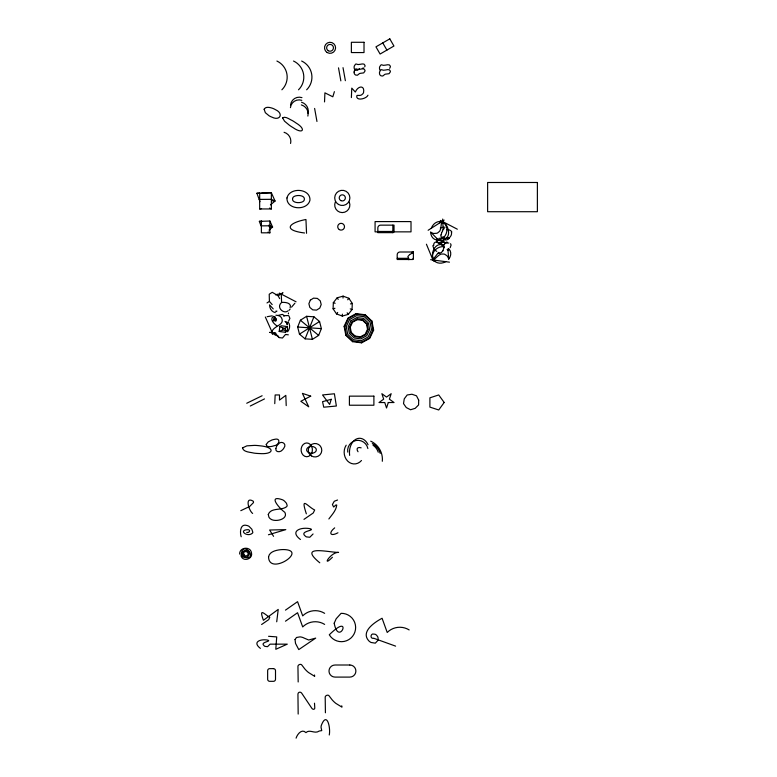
<?xml version="1.0" encoding="UTF-8"?>
<svg xmlns="http://www.w3.org/2000/svg" width="777" height="777" viewBox="0 0 777 777"><rect width="100%" height="100%" fill="white"/><g stroke="black" fill="none" stroke-linecap="round" stroke-linejoin="round"><path stroke-width="1.17" d="M443.482 241.705L443.55 240.229M288.432 313.84L288.442 312.976M282.673 329.895L282.76 327.962L279.846 326.563L279.196 331.478L285.47 332.303L287.276 330.497L282.673 329.895L279.196 331.478M333.09 308.799L333.343 302.642L337.16 297.805L343.094 296.144L348.863 298.281L352.282 303.409L352.039 309.557L348.222 314.394L342.288 316.064L336.509 313.927L333.09 308.799L334.926 308.284M342.288 316.064L342.366 314.161M343.016 298.047L343.094 296.144M351.379 97.581L351.767 88.102L355.322 92.055C357.993 85.577 365.005 84.975 363.558 92.531A3.924 3.924 0 0 1 362.956 93.658L361.791 94.716A5.322 5.322 0 0 1 360.509 95.299L359.227 95.484A2.049 2.049 0 0 1 358.731 95.396L357.206 95.416A2.719 2.719 0 0 0 356.76 95.882C355.876 101.35 366.511 98.883 367.968 95.212M324.524 101.923L324.912 92.842L332.818 96.795L334.392 91.657M433.381 259.12C434.46 260.926 439.044 252.826 442.9 254.021A5.332 4.448 -28.3 0 1 444.687 254.254L446.901 255.711A13.403 11.169 -28.3 0 1 448.717 259.091L447.989 250.155M239.617 554.069C239.335 547.086 250.631 545.93 251.515 552.952C253.001 559.139 243.104 562.179 241.084 556.06C241.9 536.956 260.751 562.247 242.968 556.992C239.685 553.923 244.308 548.241 247.892 551.078C251.729 553.515 247.067 559.663 243.842 556.264C241.346 554.05 244.881 549.834 247.377 552.126C250.485 554.904 244.201 558.139 244.182 554.069M274.757 403.651L275.155 394.959L279.497 394.959L279.497 400.097L285.819 395.357L286.218 405.623M276.719 621.794L278.224 609.401L263.422 620.279C258.605 607.041 264.335 614.228 269.784 617.346L268.716 619.619L261.606 624.514M273.339 320.658L274.572 316.569L276.262 319.124L275.825 320.901L273.339 320.658L276.262 319.124M274.398 319.609L274.572 316.569L275.825 320.901M443.609 239.821L443.618 239.782A1.457 1.224 -22.5 0 1 444.123 238.84M439.84 222.814L440.491 220.445L442.191 221.319M290.132 307.779C292.103 302.816 284.994 302.039 281.604 302.447C275.602 307.605 284.207 314.51 288.005 310.849M364.743 66.832L364.918 66.278A4.526 4.099 0 0 0 365.005 65.423C364.044 61.878 358.887 65.948 356.148 63.996A1.515 1.379 0 0 0 355.477 64.268L354.361 65.919A5.905 5.352 0 0 0 354.108 67.181L354.215 68.386A3.098 2.807 0 0 0 355.72 70.163L357.401 70.338L359.44 68.716M433.003 245.454L432.925 245.687A5.08 2.632 47 0 0 435.343 250.058M297.669 327.03L300.398 320.221L306.604 316.307L313.927 316.802L319.561 321.493L321.367 328.613L318.638 335.421L312.422 339.335L305.099 338.85L299.466 334.149L297.669 327.03L321.367 328.613M305.099 338.85L313.927 316.802M296.086 738.15C297.27 734.284 301.845 728.35 305.963 732.624C309.654 728.884 314.831 734.255 319.085 731.089A17.609 17.609 0 0 1 321.756 730.642L321.066 727.505A7.265 7.265 0 0 1 321.309 725.417C326.894 710.858 330.769 727.622 329.263 734.993M344.124 326.33L348.057 318.026L356.109 313.607L365.229 314.772L371.921 321.066L373.63 330.099L369.706 338.413L361.645 342.832L352.535 341.666L345.843 335.363L344.124 326.33L344.716 326.408L348.484 318.424L356.225 314.18L364.976 315.297L371.406 321.348L373.047 330.031L369.279 338.005L361.538 342.249L352.777 341.132L346.357 335.081L344.716 326.408M349.65 327.039L352.107 321.843L357.148 319.075L362.849 319.803L367.035 323.747L368.113 329.399L365.656 334.596L360.615 337.354L354.904 336.626L350.718 332.692L349.65 327.039L350.233 327.117L352.535 322.241L357.255 319.658L362.606 320.338L366.521 324.028L367.521 329.322L365.229 334.188L360.499 336.781L355.157 336.101L351.233 332.41L350.233 327.117M352.535 341.666L352.777 341.132M354.904 336.626L355.157 336.101M362.606 320.338L362.849 319.803M364.976 315.297L365.229 314.772M450.174 247.698L451.097 245.027L450.553 243.725M290.093 309.168L289.063 310.295M288.626 320.988L289.908 318.385L288.898 315.948M332.42 557.274C321.095 568.56 330.516 551.932 338.597 552.408C329.205 552.534 297.164 544.24 319.784 562.801M313.073 533.974L309.79 537.257L306.371 536.878A6.391 6.391 0 0 1 305.312 536.101C298.854 530.944 315.472 530.633 310.489 528.797C301.301 526.689 289.025 530.876 300.427 539.5M389.685 68.327L390.287 67.065A4.526 4.099 0 0 0 390.375 66.22C389.413 62.675 384.256 66.735 381.517 64.782A1.515 1.379 0 0 0 380.856 65.054L379.73 66.715A5.905 5.352 0 0 0 379.477 67.968L379.584 69.182A3.098 2.807 0 0 0 380.274 70.348M328.865 518.968C331.954 514.733 336.169 510.518 336.742 505.05L335.936 504.943L333.654 507.012L332.401 504.555L334.285 501.262L337.558 500.009M270.27 332.449L271.727 332.43C272.844 325.641 285.334 325.524 281.575 317.929C280.458 315.783 278.04 315.384 275.893 315.219M433.216 259.295L437.966 253.156M433.343 259.13L432.857 259.761L426.418 244.211M336.509 313.927L337.694 312.432M347.688 299.776L348.863 298.281M288.16 315.549L284.363 315.685L283.838 316.307M294.901 303.215L291.55 307.138M445.211 243.356L444.036 244.648M285.47 332.303L285.344 328.312L286.907 326.515L281.429 325.796L279.846 326.563M334.673 527.865C328.03 533.207 330.468 536.868 337.946 532.789M282.372 293.152L280.73 294.192M270.435 204.905L275.048 201.039L271.358 192.754L256.905 193.25L259.965 201.67M268.997 230.06L272.591 227.049L269.901 221.018L259.363 221.377L260.994 225.864L269.901 225.796M447.076 238.316C450.048 238.772 452.292 234.382 451.398 232.265M448.785 238.199L449.378 238.16M435.703 260.353L435.081 260.781M285.48 610.13L297.562 601.67L302.7 615.87A17.774 17.774 0 0 1 324.64 613.335M285.48 621.192L297.562 612.732L302.7 626.932A17.774 17.774 0 0 1 324.64 624.397M434.061 261.49L432.944 259.994M409.634 254.603L407.867 256.556L408.43 258.314L397.193 258.314M267.006 302.933L269.405 301.408L269.221 294.23L272.251 292.307L278.176 295.823L279.642 298.63M278.176 295.823L283.022 292.735M428.137 230.274L444.153 220.066M299.466 334.149L319.561 321.493M273.737 316.258C269.036 318.793 273.97 323.951 276.835 325.825M303.982 519.366L313.277 512.956L314.675 509.994C307.381 506.449 300.262 495.328 306.352 513.83M345.843 335.363L346.357 335.081M350.718 332.692L351.233 332.41M366.521 324.028L367.035 323.747M371.406 321.348L371.921 321.066M442.414 238.549C451.884 240.142 449.271 224.232 442.647 222.339M250.272 406.021L264.491 398.912M246.727 403.253L262.121 395.746M411.742 253.428L412.198 252.001M278.04 315.472L282.352 314.374L284.363 315.685M240.802 510.674L249.679 506.449L253.448 502.632A1.69 1.69 0 0 0 253.117 501.116C244.425 496.027 248.863 510.79 252.642 513.442M363.694 67.997L362.344 68.308M268.444 534.761L285.819 529.632L269.629 530.021L273.572 536.344M350.456 303.924L352.282 303.409M441.482 238.083L441.705 238.024A2.205 2.117 78.6 0 0 442.142 237.83M441.297 238.121L438.743 238.413M267.142 316.695L272.232 315.831M259.149 199.407L271.358 199.32L275.048 201.039L271.639 200.689M259.673 192.754L259.673 208.955L261.519 208.625M274.368 318.065L274.903 318.016M276.952 311.121L275.728 311.198L276.214 311.674M256.905 193.25L259.314 193.162M261.723 193.084L271.358 192.754L271.358 208.955L259.673 208.955M261.703 221.29L259.363 221.377L261.344 221.736M377.836 231.459L394.007 231.459M377.467 231.857L375.077 231.857L375.077 221.591L411.014 221.591L411.014 231.857L393.045 231.857M392.841 232.644L377.836 232.644L377.836 227.904A2.768 2.768 0 0 1 380.604 225.145L394.026 225.145L394.026 231.459A1.185 1.185 0 0 1 392.841 232.644L392.841 225.145M269.901 221.018L269.901 232.818L261.383 232.818L261.383 221.018M268.56 636.295L276.719 636.907L275.806 649.29L287.296 644.152L270.066 644.152L267.55 646.668L264.947 646.377A4.885 4.885 0 0 1 264.131 645.784C259.499 642.006 271.445 641.588 268.094 640.199C261.062 638.587 251.67 641.783 260.402 648.387M269.104 226.699L272.591 227.049L268.881 225.175M442.142 244.726C434.897 242.948 430.516 253.331 433.275 258.945M367.521 329.322L368.113 329.399M373.047 330.031L373.63 330.099M430.633 259.683L449.456 262.17M282.76 327.962L285.344 328.312M269.502 332.352L275.845 333.187M288.335 334.829L285.509 334.46L282.478 338.014L278.914 337.539L275.204 333.1M304.535 232.983C282.566 230.254 288.277 222.863 305.944 219.493L306.546 233.304M437.907 242.764L441.132 244.512M246.727 532.391L247.649 532.488A2.214 2.214 0 0 0 248.902 531.992L249.028 531.876A2.933 2.933 0 0 0 249.398 531.458L249.631 530.565L248.883 529.904A3.409 3.409 0 0 0 248.077 529.661C237.636 529.972 247.426 537.742 252.379 533.197A1.719 1.719 0 0 0 252.836 532.313L251.855 529.234L249.019 526.34A7.236 7.236 0 0 0 247.028 525.505C240.161 523.212 239.724 532.323 241.191 536.742M333.343 302.642L335.13 303.302M350.252 308.896L352.039 309.557M395.61 646.134L373.562 638.189A1.117 1.117 0 0 1 372.979 638.422L371.804 637.975A2.224 2.224 0 0 1 371.348 637.431A2.127 2.127 0 0 1 371.095 636.742L371.056 636.246A2.554 2.554 0 0 1 371.416 635.013L371.727 634.595A2.234 2.234 0 0 1 372.639 634.013L375.009 634.217A5.303 5.303 0 0 1 376.447 635.1L377.564 636.489A4.497 4.497 0 0 1 378.03 637.839L378.108 638.869A5.643 5.643 0 0 1 377.826 640.471L375.31 643.162L371.047 642.472A9.897 9.897 0 0 1 368.628 640.666C360.334 631.303 375.505 621.794 382.08 618.259L387.218 632.459A17.774 17.774 0 0 1 409.158 629.924M269.512 208.09L271.358 208.955M268.104 231.983L269.901 232.818M265.345 317.026L272.329 332.721M457.332 229.205L442.404 221.435L442.472 223.057M279.361 293.104L281.06 293.988M296.056 301.797L281.274 294.104L281.604 302.447M444.444 247.698L444.25 247.601A3.098 2.972 -65.8 0 0 443.861 247.416M442.443 222.29C440.413 221.367 442.055 230.983 438.403 232.294A5.332 4.448 -68.3 0 1 436.878 233.255L433.702 233.479A14.083 11.742 -68.3 0 1 430.672 232.168L436.868 238.422M284.974 321.445L285.771 322.018M447.105 249.504L448.086 250.233M285.975 322.173L286.995 322.931L286.83 321.814M441.258 243.667L442.103 244.464M441.598 244.6L443.852 246.649A9.499 7.916 -28.3 0 0 432.517 257.041A9.499 7.916 -28.3 0 0 445.726 261.674M300.398 320.221L318.638 335.421M274.106 332.954L279.37 337.597M273.251 308.935L269.532 304.856A9.499 7.916 -68.3 0 0 275.281 312.616M272.183 304.565L269.405 301.408M337.16 297.805L338.218 299.388M347.164 312.81L348.222 314.394M382.76 42.91L386.907 50.097M271.814 332.653L272.542 334.421M306.604 316.307L312.422 339.335M341.734 705.798L341.977 707.148L335.858 703.379A24.99 10.664 66.7 0 1 332.061 699.747L328.904 695.619A2.117 1.573 -23.1 0 0 326.602 695.405A2.117 1.573 -23.1 0 0 325.194 697.222L325.417 712.791M314.491 674.99L314.685 676.349L308.605 672.571A24.99 10.664 66.7 0 1 304.817 668.939L301.651 664.811A2.117 1.573 -23.1 0 0 299.359 664.597A2.117 1.573 -23.1 0 0 297.941 666.413L298.174 681.983M356.109 313.607L356.225 314.18M357.148 319.075L357.255 319.658M360.499 336.781L360.615 337.354M361.538 342.249L361.645 342.832M343.016 67.648L345.367 80.682M338.51 67.842L340.85 80.876M314.617 108.43L316.958 121.465M287.403 326.223L287.626 331.74A9.499 7.916 -28.3 0 0 288.209 322.096M314.491 703.185L314.772 707.798A2.117 1.525 56.2 0 1 313.723 709.284A2.117 1.525 56.2 0 1 311.771 708.197L301.651 693.113A2.117 2.01 56.2 0 0 297.941 694.152L298.174 714.063M349.631 455.38A14.355 10.15 -90 0 1 355.74 439.335A14.355 10.15 -90 0 1 368.055 444.716M347.746 452.097A10.266 10.227 -90 0 1 356.08 440.481A10.266 10.227 -90 0 1 367.88 448.533M361.49 460.518A11.733 10.159 -90 0 1 347.649 461.082A11.733 10.159 -90 0 1 346.183 445.182M358.032 451.748A6.012 3.001 35.3 0 1 361.14 447.834M373.028 445.221A13.238 13.238 0 0 1 378.234 452.224M372.309 443.56A15.521 15.521 0 0 1 380.206 453.409M370.726 441.171A19.969 19.969 0 0 1 382.313 461.276M349.291 202.078A7.585 7.585 0 0 1 342.21 212.587A7.585 7.585 0 0 1 335.363 201.913M284.071 132.294A9.295 9.295 0 0 1 290.579 143.454M301.515 102.224A9.295 9.295 0 0 1 308.022 113.384M290.579 104.953A8.673 8.673 0 0 1 301.952 97.62M290.423 107.653A8.673 8.673 0 0 1 301.797 100.33M301.359 104.924A9.295 9.295 0 0 1 307.867 116.084M301.651 61.033A17.764 17.764 0 0 1 306.643 89.792M276.903 61.033A17.764 17.764 0 0 1 281.886 89.792M293.531 61.033A17.764 17.764 0 0 1 298.514 89.792M277.855 335.781A9.499 7.916 -28.3 0 1 273.339 333.673M275.582 294.852A9.499 7.916 -68.3 0 1 279.244 294.192M408.459 258.275A1.136 0.592 44.3 0 1 409.032 259.178A1.136 0.592 44.3 0 1 408.683 259.683M413.277 258.294A1.505 1.214 61.1 0 1 412.198 259.508M409.887 254.429A17.813 17.813 0 0 1 411.752 253.438M413.413 252.224A1.467 0.699 -24.3 0 1 412.276 253.477M448.873 248.902A9.499 7.916 -28.3 0 1 448.756 259.071M431.313 228.244A9.499 7.916 -68.3 0 1 444.561 223.446A9.499 7.916 -68.3 0 1 442.026 238.811A9.499 7.916 -68.3 0 1 430.662 232.187M436.965 242.56A16.026 16.026 0 0 1 436.859 238.539L436.859 238.529A4.827 3.098 -13.8 0 0 440.918 240.511M442.074 237.908A4.332 4.011 -32.1 0 1 440.831 234.907M444.036 237.471A5.75 1.904 34.2 0 1 442.832 236.732M444.988 239.287A6.527 6.158 56.4 0 1 444.123 239.102M448.601 238.801A4.779 4.002 34.3 0 1 445.202 239.938M448.727 238.393A4.487 2.389 5.2 0 1 448.465 238.626M446.785 237.859A5.827 1.369 -12.2 0 1 447.94 237.83M444.794 238.675A5.536 2.176 -25.2 0 1 443.706 239.161M443.91 240.161A3.642 2.477 -49.7 0 1 444.104 239.481M442.375 230.594A6.099 2.603 -61.2 0 1 442.812 229.963M444.337 228.691A8.819 2.642 -7.4 0 1 443.774 228.7M441.783 232.605A6.177 3.05 -62.5 0 1 442.686 230.895M441.239 234.829A5.75 4.322 -60.9 0 1 441.627 233.022M446.658 229.584A5.08 3.564 -1.7 0 1 451.855 232.09M440.306 228.059A9.353 4.293 6.6 0 1 445.056 227.214M443.686 240.248A8.052 6.925 -17.3 0 1 441.268 240.695M442.696 219.056A26.865 0.971 87.9 0 1 443.152 229.759M443.346 240.278A5.099 3.866 -40.2 0 1 443.385 239.86M440.413 242.803A4.73 0.806 -10.5 0 1 442.977 242.298M438.092 242.764A2.418 1.117 18.4 0 1 438.762 242.696M439.442 243.22A4.429 2.448 47.9 0 1 441.142 244.104M442.006 244.774A6.527 5.662 78.2 0 1 442.472 245.445M443.113 244.677A5.74 3.778 80.9 0 1 444.162 247.164M447.843 249.106A4.847 2.438 37.7 0 1 447.911 250.116M439.423 242.55A4.73 1.486 -12.1 0 1 443.638 241.521M448.844 243.007A3.924 1.107 8.5 0 1 445.59 242.851M438.626 252.399A8.829 4.545 24.7 0 1 439.219 253.02M438.743 253.137A6.099 2.933 -22.3 0 1 437.917 253.341M448.319 248.844A6.711 2.224 24.3 0 1 448.698 250.145M447.212 242.278A3.924 0.544 -3.8 0 1 445.852 242.385M443.764 244.561A2.001 1.408 -6.8 0 1 442.88 245.095M439.287 242.958A5.254 1.165 -15.6 0 1 439.724 242.783M442.191 244.405A5.536 2.807 14.2 0 1 443.648 244.842M444.162 244.765A4.545 3.564 4.1 0 1 443.871 245.056M446.824 242.171A7.964 1.632 -39.1 0 1 446.6 242.715M436.791 251.398A9.353 1.428 36.4 0 1 435.373 250.408M433.731 245.551A5.313 3.768 34.9 0 1 437.752 241.909M443.57 247.591A4.303 3.992 42.2 0 1 442.783 250.505M443.084 250.68A5.75 5.235 -0.7 0 1 441.501 252.175M441.239 252.506A6.177 4.215 -22.7 0 1 438.782 253.496M418.677 400.116L418.589 404.934L415.18 408.343L410.567 409.751L406.274 407.556L403.506 403.603L404.263 398.844L407.167 394.988L411.936 394.24L416.491 395.814L418.677 400.116M268.279 514.461L268.92 517.152A6.129 5.76 -1.4 0 0 270.483 518.9C274.932 522.571 288.597 519.347 284.848 512.334C279.769 508.789 266.958 494.318 282.663 499.834A12.471 12.471 0 0 1 284.528 501.116L286.422 503.205L287.14 505.332A2.117 2.117 0 0 1 286.587 506.73C281.371 510.868 270.988 507.216 268.279 514.461M268.551 556.973C269.163 576.398 308.945 549.922 283.45 549.562A30.993 30.993 0 0 0 278.506 549.98C274.495 550.65 269.23 552.301 268.551 556.973M354.108 72.076L354.215 73.281A3.098 2.807 0 0 0 355.72 75.058L357.401 75.233L359.44 73.611A2.234 2.02 0 0 1 360.091 73.368L363.694 72.892L364.918 71.173A4.526 4.099 0 0 0 365.005 70.319C364.044 66.773 358.887 70.843 356.148 68.891A1.515 1.379 0 0 0 355.477 69.153L354.361 70.814A5.905 5.352 0 0 0 354.108 72.076M379.477 72.863L379.584 74.077A3.098 2.807 0 0 0 381.089 75.845L382.779 76.02L384.809 74.398A2.234 2.02 0 0 1 385.47 74.155L389.063 73.689L390.287 71.96A4.526 4.099 0 0 0 390.375 71.115C389.413 67.57 384.256 71.63 381.517 69.677A1.515 1.379 0 0 0 380.856 69.949L379.73 71.61A5.905 5.352 0 0 0 379.477 72.863M282.556 117.822L284.518 121.163L289.394 125.243A50.952 50.952 0 0 0 293.055 127.622C303.001 134.635 306.517 129.235 296.056 122.999A50.952 50.952 0 0 0 292.395 120.62C289.549 119.473 285.499 115.899 282.556 117.822M275.835 448.523C275.116 452.554 280.565 452.505 282.352 449.99A8.751 8.46 0 0 0 283.916 448.028C287.325 443.745 281.157 440.064 278.234 444.191A8.751 8.46 0 0 0 276.67 446.153L275.835 448.523M295.046 639.529L295.522 643.414L298.776 649.591L315.695 638.111L308.673 640.005L304.011 638.034A9.81 9.81 0 0 0 302.632 637.431A10.849 10.849 0 0 0 299.98 636.878L296.503 637.49L295.046 639.529M334.197 623.203C338.889 648.135 353.885 610.576 329.293 634.79A14.18 14.18 0 0 0 346.571 640.734A14.18 14.18 0 0 0 355.361 624.718A14.18 14.18 0 0 0 341.084 613.335L336.179 618.764L334.197 623.203M286.966 197.97C286.344 209.936 307.391 211.208 309.955 200.184C310.567 188.219 289.53 186.946 286.966 197.97M292.57 198.514C291.375 203.914 304.089 203.759 304.341 199.64C305.536 194.24 292.822 194.396 292.57 198.514M266.249 444.434C266.103 446.998 269.745 446.794 271.464 446.454A12.49 8.673 -36 0 0 273.863 445.804C279.535 445.406 281.4 437.218 274.106 439.432A12.49 8.673 -36 0 0 271.717 440.083L268.23 441.909L266.249 444.434M264.141 109.246L265.336 112.694L269.036 115.754A18.638 18.638 0 0 0 271.96 117.152C280.07 121.348 283.887 113.384 275.524 109.703A18.638 18.638 0 0 0 272.61 108.304C270.046 107.449 265.656 106.187 264.141 109.246M242.463 447.931C243.531 452.321 250.359 452.107 254.021 453.117A53.904 53.904 0 0 0 259.333 453.545C274.592 454.73 275.213 447.096 259.965 445.804A53.904 53.904 0 0 0 254.642 445.376L246.882 445.843L242.463 447.931M331.235 399.3L329.652 404.438L322.552 394.959L334.392 393.774L336.373 406.021L323.737 407.206L322.552 401.67L331.235 399.3M388.296 402.525L386.528 407.993L384.761 402.525L379.011 402.535L383.663 399.164L381.886 393.706L386.528 397.086L391.171 393.706L389.384 399.164L394.036 402.535L388.296 402.525M310.305 300.175L308.887 303.72L309.819 307.41L312.752 309.858L316.56 310.11L319.784 308.08L321.202 304.535L320.26 300.845L317.337 298.397L313.529 298.145L310.305 300.175M349.601 319.483L346.241 326.602L347.707 334.343L353.438 339.743L361.256 340.744L368.162 336.956L371.523 329.827L370.056 322.096L364.326 316.695L356.507 315.695L349.601 319.483M350.99 320.784L348.125 326.845L349.368 333.43L354.254 338.024L360.897 338.869L366.773 335.654L369.638 329.594L368.385 323.009L363.51 318.415L356.866 317.56L350.99 320.784M444.182 402.467L438.723 409.974L429.895 407.109L429.895 397.824L438.723 394.949L444.182 402.467M389.792 38.85L375.951 46.843L380.099 54.031L393.939 46.028L389.792 38.85M310.703 396.144L300.825 401.282L308.722 406.808L302.408 393.376L310.703 396.144M364.015 42.288L351.379 42.288L351.379 52.564L364.015 52.564L364.015 42.288M537.383 182.488L487.626 182.488L487.626 211.713L537.383 211.713L537.383 182.488M413.383 252.001L399.951 252.001A2.768 2.768 0 0 0 397.193 254.759L397.193 259.499L412.198 259.499A1.185 1.185 0 0 0 413.383 258.314L413.383 252.001M373.892 396.144L349.407 396.144L349.407 405.225L373.892 405.225L373.892 396.144M349.844 665.005L335.042 665.005A6.041 6.041 0 0 0 328.992 671.046A6.041 6.041 0 0 0 335.042 677.097L349.844 677.097A6.041 6.041 0 0 0 355.885 671.046A6.041 6.041 0 0 0 349.844 665.005M273.446 668.638L269.716 668.638A2.059 2.059 0 0 0 267.647 670.697L267.647 679.263A2.059 2.059 0 0 0 269.716 681.322L273.446 681.322A2.059 2.059 0 0 0 275.505 679.263L275.505 670.697A2.059 2.059 0 0 0 273.446 668.638M286.956 323.213L287.179 324.514L286.956 323.213M308.916 452.787A4.885 3.448 0 0 0 316.365 449.961A4.885 3.448 0 0 0 309.188 446.814A4.885 3.448 0 0 0 308.916 452.787M311.596 453.399A6.896 5.653 -90 0 0 306.837 442.958A6.896 5.653 -90 0 0 301.816 453.205A6.896 5.653 -90 0 0 311.596 453.399M311.431 455.905A6.74 6.74 0 0 0 321.785 450.524A6.74 6.74 0 0 0 311.946 444.25A6.74 6.74 0 0 0 311.431 455.905M339.267 229.574A3.399 3.399 0 0 0 344.502 226.884A3.399 3.399 0 0 0 339.559 223.698A3.399 3.399 0 0 0 339.267 229.574M338.451 204.438A7.585 7.585 0 0 0 349.883 197.95A7.585 7.585 0 0 0 338.549 191.297A7.585 7.585 0 0 0 338.451 204.438M340.734 200.553A3.089 3.089 0 0 0 345.377 197.912A3.089 3.089 0 0 0 340.773 195.212A3.089 3.089 0 0 0 340.734 200.553M327.156 52.525A5.526 5.526 0 0 0 335.577 47.98A5.526 5.526 0 0 0 327.418 42.958A5.526 5.526 0 0 0 327.156 52.525M328.263 50.728A3.409 3.409 0 0 0 333.459 47.912A3.409 3.409 0 0 0 328.428 44.813A3.409 3.409 0 0 0 328.263 50.728M445.114 242.89A4.924 2.418 23.9 0 0 443.414 241.812A4.924 2.36 23 0 1 445.095 242.9"/></g></svg>
